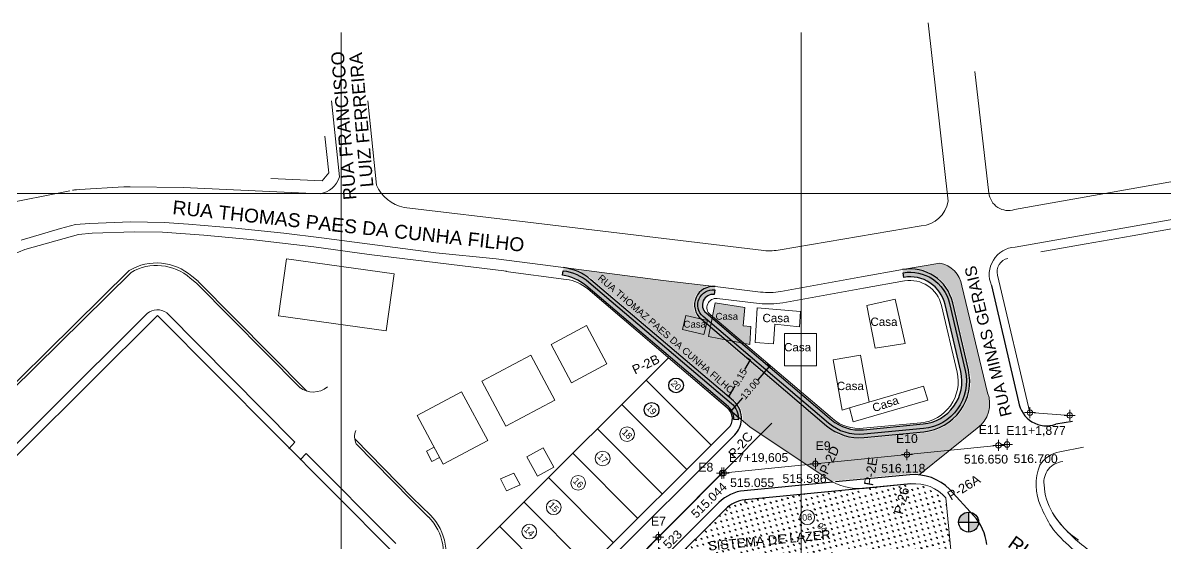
# Model space of a CAD drawing. Header units: metres. Extents: x 49590 to 50175, y 47753 to 48037.
# Drawn here: x 49730.8 to 49979.1, y 47924 to 48037 of the extents above; entities that cross this region are included whole.
import ezdxf
from ezdxf.enums import TextEntityAlignment as Align
from ezdxf.lldxf.tags import DXFTag

# ---------------------------------------------------------------- set-up
doc = ezdxf.new("R2010")
doc.units = ezdxf.units.M
doc.header["$LTSCALE"] = 3
doc.header["$PDMODE"] = 34
doc.header["$PDSIZE"] = 1.2
doc.layers.get('0').update_dxf_attribs({"lineweight": 0})
for name, color, linetype, lineweight in [('01', 1, 'Continuous', 0), ('BARRACAO_LINHA', 211, 'Continuous', 0), ('bola numero lotes', 1, 'Continuous', 0), ('CASA_LIN', 30, 'Continuous', 0), ('CASA_LINHA', 20, 'Continuous', 0), ('DIVISA', 1, 'Continuous', 0), ('DIVISA_LINHA', 1, 'Continuous', 0), ('Eixo_perfil', 5, 'Continuous', 0), ('GUIA_LINHA', 2, 'Continuous', 0), ('Lote', 7, 'Continuous', 0), ('malha', 252, 'Continuous', 0), ('metragem quadrada lotes', 7, 'Continuous', 0), ('N_LOTES', 7, 'Continuous', 0), ('PISO_LINHA', 52, 'Continuous', 0), ('TALUDE', 25, 'Continuous', 0)]:
    doc.layers.add(name, color=color, linetype=linetype, lineweight=lineweight)
for name, color, linetype in [('2', 2, 'Continuous'), ('MDT_PONTOSGREIDE1', 7, 'Continuous'), ('PONTO ROTEIRO TEXTO', 3, 'Continuous'), ('PONTO_COTA', 7, 'Continuous'), ('PONTO_DESC', 7, 'Continuous'), ('T-TEXTO', 2, 'Continuous'), ('TEXTO RUA', 2, 'Continuous'), ('vegetação', 86, 'Continuous')]:
    doc.layers.add(name, color=color, linetype=linetype)
doc.styles.add('ARIAL', font='arial.ttf')
doc.styles.get("Standard").update_dxf_attribs({"font": 'arial.ttf'})
doc.styles.add('style1', font='arial.ttf')
tags = doc.linetypes.add('( HIDDEN )', pattern=[0.375, 0.25, -0.125]).pattern_tags.tags
tags[6:7] = [DXFTag(74, 4), DXFTag(75, 0), DXFTag(340, '0'), DXFTag(46, 0.0), DXFTag(50, 0.0), DXFTag(44, 0.0), DXFTag(45, 0.0)]
tags[4:5] = [DXFTag(74, 4), DXFTag(75, 0), DXFTag(340, '0'), DXFTag(46, 0.0), DXFTag(50, 0.0), DXFTag(44, 0.0), DXFTag(45, 0.0)]
doc.dimstyles.get("Standard").update_dxf_attribs({"dimtxt": 0.2, "dimasz": 0.2, "dimexe": 0.2, "dimexo": 0.2, "dimgap": 0.09, "dimtad": 0, "dimzin": 1, "dimdsep": 46, "dimtxsty": 'Standard', "dimblk1": 'OBLIQUE', "dimblk2": 'VDDIM_DEFAULT', "dimsah": 1, "dimcen": 0, "dimclrd": 256, "dimclre": 256, "dimclrt": 256, "dimadec": 0, "dimazin": 0, "dimtfac": 1, "dimtofl": 0, "dimtmove": 0, "dimatfit": 2, "dimfxl": 1, "dimtolj": 1, "dimtzin": 0, "dimarcsym": 2})
pattern_1 = [(45, (0, -260.0868494850365), (0.2545584412271572, 0), [0.15, -0.21]), (45, (0.06363959999999999, -260.0868494850365), (0.2545584412271572, 0), [0.06, -0.3]), (45, (0, -260.0232098850365), (0.2545584412271572, 0), [0.06, -0.3])]

# ---------------------------------------------------------------- blocks, each defined once
blk = doc.blocks.new('MALHA')
at = {"layer": 'malha'}
for p, q in [((49800, 47775.63886698126), (49799.99999999999, 48034.92310011774)), ((49900, 47775.63886698126), (49900, 48034.92310011774)), ((49675.02812253834, 47999.99999999999), (50012.14916607485, 48000))]:
    blk.add_line(p, q, dxfattribs=at)
blk = doc.blocks.new('_Oblique')
at = {"color": 0, "linetype": 'ByBlock', "lineweight": -2}
blk.add_line((-0.5, -0.5), (0.5, 0.5), dxfattribs=at)
blk = doc.blocks.new('VDDIM_DEFAULT')
at = {"linetype": 'Continuous', "lineweight": -2, "extrusion": (0, 0, -1)}
blk.add_hatch(color=0, dxfattribs=at).paths.add_polyline_path([(0, 0), (1, -0.1665), (1, 0.1665)])
blk = doc.blocks.new('*D513')
at = {"layer": '01', "lineweight": -2, "transparency": 16777216}
for p, q in [((49893.10395894227, 47962.44830259433), (49890.60305142844, 47959.50752298005)), ((49892.62950680089, 47963.11433068488), (49893.38588209754, 47962.47109150658)), ((49884.81166316569, 47952.69751643349), (49887.30205944476, 47955.62593604457)), ((49884.20764390281, 47953.21118849028), (49884.96401919945, 47952.56794931198))]:
    blk.add_line(p, q, dxfattribs=at)
at = {"layer": 'Defpoints', "color": 0, "transparency": 16777216}
for p in [(49892.47715076713, 47963.24389780638), (49893.23352606377, 47962.60065862809), (49884.05528786905, 47953.34075561179)]:
    blk.add_point(p, dxfattribs=at)
at = {"layer": '01', "lineweight": -2, "transparency": 16777216, "xscale": 0.2, "yscale": 0.2, "zscale": 0.2}
for name, p, rotation in [('VDDIM_DEFAULT', (49893.23352606377, 47962.60065862809), 49.6213859660605), ('_Oblique', (49884.81166316569, 47952.69751643349), 229.6213859660605)]:
    blk.add_blockref(name, p, dxfattribs=dict(at, rotation=rotation))
at = {"layer": '01', "transparency": 16777216, "insert": (49888.9525554366, 47957.56672951232), "char_height": 1.5, "attachment_point": 5, "rotation": 49.6213859660605}
blk.add_mtext('\\A1;13.00', dxfattribs=at)
blk = doc.blocks.new('*D514')
at = {"layer": '01', "lineweight": -2, "transparency": 16777216}
for p, q in [((49888.9063494263, 47963.87839137484), (49887.69185046841, 47961.77423952468)), ((49888.26256640273, 47964.24997758482), (49889.07956640024, 47963.77841197728)), ((49884.4323215603, 47956.12701871959), (49885.64848572649, 47958.23405558758)), ((49883.68855913918, 47956.32538795563), (49884.50555913669, 47955.85382234809))]:
    blk.add_line(p, q, dxfattribs=at)
at = {"layer": 'Defpoints', "color": 0, "transparency": 16777216}
for p in [(49888.08934942877, 47964.34995698238), (49883.51534216522, 47956.42536735319), (49884.33234216274, 47955.95380174565)]:
    blk.add_point(p, dxfattribs=at)
at = {"layer": '01', "lineweight": -2, "transparency": 16777216, "xscale": 0.2, "yscale": 0.2, "zscale": 0.2}
for name, p, rotation in [('_Oblique', (49888.9063494263, 47963.87839137484), 60.00681499927205), ('VDDIM_DEFAULT', (49884.33234216274, 47955.95380174565), 240.0068149992721)]:
    blk.add_blockref(name, p, dxfattribs=dict(at, rotation=rotation))
at = {"layer": '01', "transparency": 16777216, "insert": (49886.67016809745, 47960.00414755613), "char_height": 1.5, "attachment_point": 5, "rotation": 60.006814999272066}
blk.add_mtext('\\A1;9.15', dxfattribs=at)

msp = doc.modelspace()

# ---------------------------------------------------------------- hatches: boundary and pattern name
at = {"layer": '2'}
h = msp.add_hatch(color=8, dxfattribs=at)
h.dxf.hatch_style = 1
h.paths.add_polyline_path([(49938.25349999998, 47949.012, 0.3407971946994321), (49940.51020000003, 47956.68809999986), (49934.91485232719, 47979.93994389338, 0.3202625802736511), (49930.09783577528, 47984.86275968722), (49924.18870952805, 47983.82078458926, -0.3338463356980279), (49933.17227162178, 47976.30262455704), (49936.5746297668, 47961.74165436544, -0.4539084174984629), (49926.69742046467, 47947.98363650395), (49913.69512547873, 47946.7323139088, -0.2028877769673633), (49905.3292699824, 47949.36054813018), (49878.07447951551, 47972.5386570695, -0.6165227027858203), (49879.87157356879, 47979.91725739681), (49869.98424991849, 47981.0870855613), (49850.73424373635, 47983.59596896832, -0.09238322085016326), (49854.46937523664, 47981.45491316235), (49885.44307830181, 47955.11415428658, -0.2453926839563852), (49887.26751861182, 47950.60899973261), (49888.8337863226, 47949.27700917218), (49905.89199474295, 47937.89589942858, 0.0154865441368024), (49906.52268014436, 47937.5027756393), (49923.60309782831, 47939.14657103124, -0.05198505855256399), (49925.93052010898, 47939.09234744879)])
h = msp.add_hatch(dxfattribs=at)
h.set_pattern_fill('AR-CONC', color=251, scale=0.005)
h.set_pattern_definition([(49.99999999999999, (0, 0), (0.91092334498002, -0.07969542769451543), [0.09525, -1.04775]), (355, (0, 0), (-0.1762171071248467, 0.9552842261951757), [0.0762, -0.83820292085]), (100.4514447, (0.075910035, -0.0066412675), (0.7347062354517664, 0.8755887595609755), [0.080950044, -0.8904512229999999]), (46.18420000000002, (0, 0.254), (1.35539520446065, -0.2102116396636357), [0.142875, -1.571625]), (96.63555760999996, (0.1129495, 0.2364825), (1.187020670257515, 1.237130622988608), [0.1214251157, -1.3356780408]), (351.1841511700001, (0, 0.254), (1.187020670324885, 1.237130622927663), [0.11429983535, -1.2572986596]), (21, (0.127, 0.1905), (0.7580719563456624, -0.5113259909354381), [0.09525, -1.04775]), (326.0000000000001, (0.127, 0.1905), (0.3090101417382354, 0.9209398306115963), [0.0762, -0.8382]), (71.45144499999999, (0.190172663, 0.1478895005), (1.067082096393581, 0.4096138444295262), [0.08095004400000001, -0.8904496879999999]), (37.50000000000001, (0, 0), (0.01544301625295908, 0.4227751943657655), [0, -0.82804, 0, -0.8509000000000001, 0, -0.8413750000000001]), (7.499999999999999, (0, 0), (0.3340983125515287, 0.5009028740905975), [0, -0.48514, 0, -0.80899, 0, -0.320675]), (327.5, (-0.28321, 0), (0.677952975834357, -0.02864371996336722), [0, -0.3175, 0, -0.9906, 0, -1.31445]), (317.5, (-0.41021, 0), (0.7406459069300902, 0.1271324551666652), [0, -0.41275, 0, -0.65786, 0, -0.93345])])
edge = h.paths.add_edge_path()
edge.add_arc((49882.04194136221, 47951.11480840029), 3.300000000001453, 356.4912836122113, 409.6213859662412)
edge.add_line((49884.1797988671, 47953.62868295739), (49853.20609580194, 47979.96944183316))
edge.add_arc((49846.85730684802, 47972.50399617879), 9.799999999988147, 49.62138596608486, 82.57440718038835)
edge.add_line((49848.12384456319, 47982.22180880386), (49848.25308310556, 47983.21342233703))
edge.add_arc((49846.85730684801, 47972.50399617879), 10.79999999999511, 49.62138596605598, 82.5744071803453, ccw=False)
edge.add_line((49853.85393140948, 47980.73122200198), (49884.82763447465, 47954.3904631262))
edge.add_arc((49882.04194136222, 47951.11480840029), 4.299999999995602, -3.508716387898801, 49.621385966217304, ccw=False)
edge.add_line((49886.3338810104, 47950.8516467459), (49885.33575551082, 47950.91284713065))
edge = h.paths.add_edge_path()
edge.add_line((49881.21551903048, 47979.05336469744), (49881.09802261141, 47978.06029139124))
edge.add_arc((49880.82778084757, 47975.77622278696), 2.299999999992625, 83.25236427141915, 229.6213859661684)
edge.add_line((49879.33775895022, 47974.02412839868), (49906.59254941712, 47950.84601945936))
edge.add_arc((49912.61742056726, 47957.93057502934), 9.299999999994894, 229.6213859661597, 275.4971357601699)
edge.add_line((49913.50832329407, 47948.67334583637), (49926.51061828001, 47949.92466843151))
edge.add_arc((49925.6197155532, 47959.18189762449), 9.300000000002608, 275.497135760121, 373.1519273930784)
edge.add_line((49934.67577796978, 47961.29796319701), (49931.27341982476, 47975.8589333886))
edge.add_arc((49923.67801263666, 47974.08416871488), 7.800000000001164, 13.15192739310294, 100.0003451947987)
edge.add_line((49922.32351057149, 47981.76566102793), (49922.14985646057, 47982.75046773473))
edge.add_arc((49923.67801263666, 47974.08416871489), 8.799999999994787, 13.1519273930503, 100.0003451948117, ccw=False)
edge.add_line((49932.24718997708, 47976.08646732113), (49935.6495481221, 47961.52549712954))
edge.add_arc((49925.61971555321, 47959.1818976245), 10.30000000000188, -84.50286423992787, 13.151927393045014, ccw=False)
edge.add_line((49926.60641427214, 47948.92926744302), (49913.6041192862, 47947.67794484787))
edge.add_arc((49912.61742056726, 47957.93057502933), 10.2999999999858, 229.6213859661006, 275.4971357601642, ccw=False)
edge.add_line((49905.94471380957, 47950.08423929055), (49878.68992334267, 47973.26234822987))
edge.add_arc((49880.82778084758, 47975.77622278695), 3.300000000005782, 83.25236427150912, 229.6213859659669, ccw=False)
h = msp.add_hatch(dxfattribs=at)
h.set_pattern_fill('GOST_GLASS', color=92, scale=0.03)
h.set_pattern_definition(pattern_1)
h.paths.add_polyline_path([(49854.30741633476, 47981.26446812015, 0.1447838127162991), (49848.34355008521, 47983.90755181025), (49848.25308310556, 47983.21342233703, -0.1447838127161612), (49853.85393140948, 47980.73122200198), (49884.82763447466, 47954.39046312619, -0.2360679774987256), (49886.3338810104, 47950.8516467459), (49887.0325688601, 47950.80880647658, 0.236067977499138), (49885.28111939993, 47954.92370924437)])
h = msp.add_hatch(dxfattribs=at)
h.set_pattern_fill('GOST_GLASS', color=92, scale=0.03)
h.set_pattern_definition(pattern_1)
h.paths.add_polyline_path([(49881.29776652381, 47979.74851601179, 0.7424558418352049), (49878.23643841739, 47972.7291021117), (49905.49122888429, 47949.55099317238, 0.2028877769673291), (49913.67117648069, 47946.98116415592), (49926.67347146663, 47948.23248675108, 0.4539084174984629), (49936.33118722872, 47961.68477088231), (49932.9288290837, 47976.24574107391, 0.3981930714746612), (49922.02829858293, 47983.4398324295), (49922.14985646057, 47982.75046773473, -0.3981930714747481), (49932.24718997708, 47976.08646732113), (49935.6495481221, 47961.52549712954, -0.4539084174986797), (49926.60641427214, 47948.92926744302), (49913.60411928619, 47947.67794484787, -0.2028877769671587), (49905.94471380956, 47950.08423929055), (49878.68992334268, 47973.26234822986, -0.7424558418350685), (49881.21551903048, 47979.05336469744)])
h = msp.add_hatch(color=45, dxfattribs=at)
h.dxf.hatch_style = 1
h.paths.add_polyline_path([(49881.29459916899, 47976.25917759231), (49887.75610101783, 47975.2200611088), (49887.36472799024, 47971.21784556437), (49889.08602935277, 47971.1167960458), (49888.85374167118, 47967.15995282198), (49879.87827891958, 47968.88346485286)])
h = msp.add_hatch(color=45, dxfattribs=at)
h.dxf.hatch_style = 1
h.paths.add_polyline_path([(49874.18229871194, 47970.46978290127), (49874.96147711515, 47973.50288335888), (49879.62042490549, 47972.3926755148), (49878.84124650228, 47969.35957505718)])
at = {"layer": 'T-TEXTO'}
h = msp.add_hatch(color=7, dxfattribs=at)
h.dxf.hatch_style = 1
h.paths.add_polyline_path([(49936.38898618767, 47930.76952301546, 0.4142135623730951), (49934.22225430401, 47928.60279113181), (49936.38898618767, 47928.60279113181)])
h.paths.add_polyline_path([(49936.38898618767, 47928.60279113181), (49936.38898618767, 47926.43605924815, 0.4142135623730951), (49938.55571807132, 47928.60279113181)])
at = {"layer": 'vegetação'}
h = msp.add_hatch(dxfattribs=at)
h.set_pattern_fill('GRASS', color=256, scale=0.05, angle=-30.42197637225846)
h.set_pattern_definition([(59.57802362774154, (0, 0), (-0.3196566696757103, 1.229113344304659), [0.238125, -1.557926224]), (14.57802362774154, (0, 0), (-0.3196566697137673, 1.229113344450992), [0.238125, -1.031875]), (104.5780236277415, (0, 0), (-1.229113344450992, -0.3196566697137672), [0.238125, -1.031875])])
h.paths.add_polyline_path([(49931.5352324755, 47933.1342281678, -0.4420201699310223), (49930.74055876514, 47933.85750840428, -0.2063891386547165), (49930.96830916261, 47934.38575575883, 0.1998367673618354), (49924.54208258603, 47936.94708523077, -0.9800153398200036), (49923.09357073497, 47936.83713927463), (49914.42472898143, 47936.00286212804, -0.02399038049904404), (49914.42807010457, 47935.93326756296, -0.9531433479738957), (49912.97843676615, 47935.86367299796), (49887.79856369452, 47933.44039740301, 0.1734779379634364), (49883.53118871975, 47931.434110434), (49865.8121449375, 47913.79925286246), (49878.84549072196, 47915.05356374576, -0.02399038053980611), (49878.83077388507, 47915.36011092129, -0.9531433478388712), (49885.21605704818, 47915.66665809681), (49909.91459599222, 47918.04361077739), (49917.13103382572, 47921.3501232901), (49932.50666658836, 47922.8298525807)])
h.paths.add_polyline_path([(49899.7133854432, 47929.65994702956, -1), (49902.91338544319, 47929.65994702956, -1)], flags=16)
h.paths.add_polyline_path([(49903.20683950114, 47932.42127804406), (49908.91606744855, 47932.97073685315), (49908.67427263795, 47935.48313936147), (49902.96504469055, 47934.93368055238)], flags=24)
h.paths.add_polyline_path([(49924.91259636805, 47934.32120883443), (49929.3621292582, 47932.97789361681), (49930.09160986641, 47935.39419019144), (49925.64207697626, 47936.73750540904)], flags=24)
h.paths.add_polyline_path([(49899.95719969393, 47928.45485313486), (49902.83415256967, 47928.73173141783), (49902.62872379569, 47930.86627550586), (49899.75177091997, 47930.58939722289)], flags=24)
h.paths.add_polyline_path([(49895.71907480667, 47920.76813822523), (49908.8621682963, 47922.03303108776), (49908.58583238659, 47924.90434833798), (49895.44273889696, 47923.63945547544)], flags=24)
h.paths.add_polyline_path([(49888.49080689244, 47922.77262685364), (49916.10129796857, 47925.42986376066), (49915.80410355944, 47928.51791494634), (49888.19361248331, 47925.86067803932)], flags=24)
h.paths.add_polyline_path([(49932.60078621744, 47925.32690999591), (49932.05132942989, 47931.03613813786), (49929.53892683596, 47930.79434421687), (49930.08838362351, 47925.08511607492)], flags=9)
h.paths.add_polyline_path([(49921.96987278893, 47921.59568678382), (49927.67910073634, 47922.14514559291), (49927.43730592574, 47924.65754810123), (49921.72807797834, 47924.10808929214)], flags=25)
h.paths.add_polyline_path([(49884.44124508533, 47929.38026631391), (49888.68173800299, 47931.28317422804), (49887.64837338063, 47933.58595269144), (49883.40788046296, 47931.68304477732)], flags=24)
h.paths.add_polyline_path([(49875.56448340126, 47919.87967969356), (49879.62981287112, 47923.92570058324), (49877.84932116093, 47925.71468922607), (49873.78399169106, 47921.66866833639)], flags=24)
h.paths.add_polyline_path([(49888.873696716, 47915.79854463026), (49894.5829246634, 47916.34800343935), (49894.34112985281, 47918.86040594767), (49888.63190190541, 47918.31094713858)], flags=25)

# ---------------------------------------------------------------- linework, layer by layer
msp.add_lwpolyline([(49835.9202, 47983.0896), (49806.1403, 47986.7627), (49794.0941, 47988.4276), (49781.0585, 47989.8809), (49770.1492, 47990.9227), (49761.1924, 47991.6036), (49755.1176, 47991.6818), (49745.8983, 47991.3709), (49742.9662, 47991.0508), (49731.2783, 47987.8145), (49728.506, 47986.6557)])
at = {"layer": '2'}
for points in [[(49871.20093972552, 47958.28782213914, -1), (49874.40093972552, 47958.28782213914, -1)], [(49871.20093972552, 47958.28782213914, -1), (49874.40093972552, 47958.28782213914, -1)], [(49865.88502549291, 47952.99716472521, -1), (49869.0850254929, 47952.99716472521, -1)]]:
    msp.add_lwpolyline(points, format="xyb", close=True, dxfattribs=at)
msp.add_arc((49929.41390871209, 47922.52872602262), 11, 6.483423299722576, 42.39747614214831, dxfattribs=at)
at = {"layer": 'BARRACAO_LINHA', "color": 7}
msp.add_lwpolyline([(49760.0958, 47973.4777), (49716.3836, 47930.0436), (49665.917, 47879.8663), (49717.166, 47828.3069), (49811.3908, 47921.9387)], close=True, dxfattribs=at)
at = {"layer": 'bola numero lotes'}
for centre, radius in [((49872.80093972552, 47958.28782213914), 1.6), ((49867.4850254929, 47952.99716472521), 1.6), ((49862.1691112603, 47947.70650731127), 1.6), ((49856.85319702771, 47942.41584989733), 1.6), ((49851.53728279511, 47937.1251924834), 1.6), ((49846.2213685625, 47931.83453506947), 1.6), ((49901.31338544319, 47929.65994702956), 1.599999999999999), ((49840.9054543299, 47926.54387765552), 1.6)]:
    msp.add_circle(centre, radius, dxfattribs=at)
at = {"layer": 'CASA_LIN', "color": 1}
msp.add_line((49910.52597433046, 47953.44291014902), (49908.91821660458, 47952.90623919732), dxfattribs=at)
for points in [[(49788.1341, 47985.796), (49786.4138, 47973.4362)], [(49788.1341, 47985.796), (49811.5326, 47982.5227)], [(49811.5326, 47982.5227), (49809.8123, 47970.1629)], [(49890.4191, 47975.1271), (49889.96935767835, 47967.64059668776)], [(49890.4191, 47975.1271), (49889.96935767835, 47967.64059668776)], [(49894.28752599417, 47971.57758212496), (49899.59996483073, 47971.01687156974), (49899.86955270148, 47974.36649998554), (49890.4191, 47975.1271)], [(49894.28752599417, 47971.57758212496), (49899.59996483073, 47971.01687156974), (49899.86955270148, 47974.36649998554), (49890.4191, 47975.1271)], [(49786.4138, 47973.4362), (49809.8123, 47970.1629)], [(49857.7898, 47962.9681), (49853.3598, 47971.3161), (49845.6637, 47967.1837)], [(49857.7898, 47962.9681), (49853.3598, 47971.3161), (49845.6637, 47967.1837)], [(49893.94628777553, 47967.33769837007), (49894.28752599417, 47971.57758212496)], [(49893.94628777553, 47967.33769837007), (49894.28752599417, 47971.57758212496)], [(49850.0937, 47958.8357), (49845.6637, 47967.1837)], [(49850.0937, 47958.8357), (49845.6637, 47967.1837)], [(49889.96935767835, 47967.64059668776), (49893.94628777553, 47967.33769837007)], [(49889.96935767835, 47967.64059668776), (49893.94628777553, 47967.33769837007)], [(49841.2738, 47964.8721), (49830.6064, 47959.2093)], [(49841.2738, 47964.8721), (49830.6064, 47959.2093)], [(49841.2738, 47964.8721), (49846.45492792126, 47955.11205832675)], [(49841.2738, 47964.8721), (49846.45492792126, 47955.11205832675)], [(49912.9204, 47964.8509), (49906.92593896926, 47963.82499563372)], [(49912.9204, 47964.8509), (49906.92593896926, 47963.82499563372)], [(49912.9204, 47964.8509), (49914.76428752358, 47954.6768199431)], [(49912.9204, 47964.8509), (49914.76428752358, 47954.6768199431)], [(49857.7898, 47962.9681), (49857.7898, 47962.9681), (49850.0937, 47958.8357)], [(49857.7898, 47962.9681), (49857.7898, 47962.9681), (49850.0937, 47958.8357)], [(49906.92593896926, 47963.82499563372), (49908.91821660458, 47952.90623919732)], [(49906.92593896926, 47963.82499563372), (49908.91821660458, 47952.90623919732)], [(49826.1995, 47956.9027), (49816.5216, 47951.74)], [(49826.1995, 47956.9027), (49816.5216, 47951.74)], [(49831.8894, 47946.3479), (49826.1995, 47956.9027)], [(49831.8894, 47946.3479), (49826.1995, 47956.9027)], [(49830.6064, 47959.2093), (49835.78752792125, 47949.44925832676)], [(49830.6064, 47959.2093), (49835.78752792125, 47949.44925832676)], [(49926.61137651329, 47958.10101977998), (49910.52597433046, 47953.44291014902)], [(49926.61137651329, 47958.10101977998), (49910.52597433046, 47953.44291014902)], [(49926.61137651329, 47958.10101977998), (49927.53926073335, 47955.11132462425)], [(49926.61137651329, 47958.10101977998), (49927.53926073335, 47955.11132462425)], [(49846.45492792126, 47955.11205832675), (49835.78752792125, 47949.44925832676)], [(49846.45492792126, 47955.11205832675), (49835.78752792125, 47949.44925832676)], [(49927.53926073335, 47955.11132462425), (49911.26394479776, 47950.41816566972)], [(49927.53926073335, 47955.11132462425), (49911.26394479776, 47950.41816566972)], [(49911.26394479776, 47950.41816566972), (49910.52597433046, 47953.44291014902)], [(49911.26394479776, 47950.41816566972), (49910.52597433046, 47953.44291014902)], [(49822.2115, 47941.1852), (49816.5216, 47951.74)], [(49822.2115, 47941.1852), (49816.5216, 47951.74)], [(49818.5498, 47943.9991), (49820.21163380582, 47944.89496426762)], [(49818.5498, 47943.9991), (49820.21163380582, 47944.89496426762)], [(49818.5498, 47943.9991), (49820.21163380582, 47944.89496426762)], [(49831.8894, 47946.3479), (49822.2115, 47941.1852)], [(49831.8894, 47946.3479), (49822.2115, 47941.1852)], [(49840.39009584778, 47942.76579682992), (49842.72097021403, 47938.54894373843), (49846.26551758144, 47940.5081997095), (49843.93464321519, 47944.72505280099), (49840.39009584778, 47942.76579682992)], [(49819.7639, 47941.7518), (49818.5498, 47943.9991)], [(49819.7639, 47941.7518), (49818.5498, 47943.9991)], [(49819.7639, 47941.7518), (49818.5498, 47943.9991)], [(49819.7639, 47941.7518), (49821.42370252086, 47942.64656923897)], [(49819.7639, 47941.7518), (49821.42370252086, 47942.64656923897)], [(49834.6296, 47938.0003), (49837.5662, 47939.2523)], [(49834.6296, 47938.0003), (49837.5662, 47939.2523)], [(49834.6296, 47938.0003), (49837.5662, 47939.2523)], [(49834.6296, 47938.0003), (49835.9902, 47935.4285)], [(49834.6296, 47938.0003), (49835.9902, 47935.4285)], [(49834.6296, 47938.0003), (49835.9902, 47935.4285)], [(49837.5662, 47939.2523), (49838.9268, 47936.6805)], [(49837.5662, 47939.2523), (49838.9268, 47936.6805)], [(49837.5662, 47939.2523), (49838.9268, 47936.6805)], [(49835.9902, 47935.4285), (49838.9268, 47936.6805)], [(49835.9902, 47935.4285), (49838.9268, 47936.6805)], [(49835.9902, 47935.4285), (49838.9268, 47936.6805)]]:
    msp.add_lwpolyline(points, dxfattribs=at)
for points in [[(49914.3009, 47975.6767), (49920.4275, 47977.0371), (49922.6067, 47967.4064), (49916.09505411946, 47966.35347596778)], [(49914.3009, 47975.6767), (49920.4275, 47977.0371), (49922.6067, 47967.4064), (49916.09505411946, 47966.35347596778)], [(49903.3358320188, 47969.57172176477), (49896.3358320188, 47969.57172176477), (49896.3358320188, 47962.57172176477), (49903.3358320188, 47962.57172176477)]]:
    msp.add_lwpolyline(points, close=True, dxfattribs=at)
at = {"layer": 'CASA_LIN'}
msp.add_lwpolyline([(49888.85374167118, 47967.15995282198), (49879.87827891958, 47968.88346485286)], dxfattribs=at)
at = {"layer": 'CASA_LINHA'}
for points in [[(49881.29459916899, 47976.25917759231), (49887.75610101783, 47975.2200611088), (49887.36472799024, 47971.21784556437), (49889.08602935277, 47971.1167960458), (49888.85374167118, 47967.15995282198), (49879.87827891958, 47968.88346485286)], [(49881.29459916899, 47976.25917759231), (49879.87827891958, 47968.88346485286)], [(49881.29459916899, 47976.25917759231), (49879.87827891958, 47968.88346485286)]]:
    msp.add_lwpolyline(points, dxfattribs=at)
msp.add_lwpolyline([(49874.18229871194, 47970.46978290127), (49874.96147711515, 47973.50288335888), (49879.62042490549, 47972.3926755148), (49878.84124650228, 47969.35957505718)], close=True, dxfattribs=at)
msp.add_lwpolyline([(49874.18229871194, 47970.46978290127), (49874.96147711515, 47973.50288335888), (49879.62042490549, 47972.3926755148), (49878.84124650228, 47969.35957505718)], close=True, dxfattribs=at)
at = {"layer": 'CASA_LINHA', "color": 1}
msp.add_lwpolyline([(49903.3358320188, 47969.57172176477), (49896.3358320188, 47969.57172176477), (49896.3358320188, 47962.57172176477), (49903.3358320188, 47962.57172176477)], close=True, dxfattribs=at)
at = {"layer": 'DIVISA'}
for p in [(49949.71008044549, 47952.37704979902, 516.83), (49958.3651, 47951.779, 516.93)]:
    msp.add_point(p, dxfattribs=at)
at = {"layer": 'DIVISA_LINHA'}
for p, q in [((49886.46890202734, 47951.28816188644), (49853.59931858438, 47979.24122161575)), ((49913.54221712249, 47979.40488536447), (49896.00843865768, 47976.2545861106)), ((49913.54221712249, 47979.40488536447), (49896.00843865768, 47976.2545861106)), ((49922.46243386022, 47980.97781566249), (49913.54221712249, 47979.40488536447)), ((49922.46243386022, 47980.97781566249), (49913.54221712249, 47979.40488536447)), ((49890.85757459402, 47976.10000064792), (49881.75049729155, 47977.17751321872)), ((49933.88147134792, 47961.18137434559), (49930.49440370291, 47975.67690624258)), ((49906.78690009937, 47951.07455351001), (49880.21983323834, 47973.66780626868)), ((49925.97970390621, 47950.17496005641), (49913.47958449642, 47948.97196613291)), ((49927.52377651777, 47925.18992931995), (49927.52377651777, 47925.18992931995))]:
    msp.add_line(p, q, dxfattribs=at)
for points in [[(49796.49310476272, 48012.45023184974), (49797.3368, 48004.4889)], [(49797.3368, 48004.4889), (49795.888, 48002.7222)], [(49784.70731909352, 48003.2088607314), (49795.86212604591, 48002.6999071998)], [(50012.9984, 47998.046), (50003.4099, 47996.4179), (49993.7844, 47994.7604), (49984.1051, 47992.9438), (49971.9458, 47990.7978), (49961.962, 47989.0786), (49952.0513, 47987.2997)], [(49942.69318802439, 47982.25465634892), (49949.71008044549, 47952.37704979902)], [(49949.71008044549, 47952.37704979902), (49958.3651, 47951.779)], [(49949.71008044549, 47952.37704979902), (49958.3651, 47951.779)]]:
    msp.add_lwpolyline(points, dxfattribs=at)
at = {"layer": 'DIVISA_LINHA', "color": 10}
msp.add_lwpolyline([(49924.09388992174, 47887.30836689543), (49935.7487269331, 47888.44007047715), (49931.46704599592, 47933.85750840428, 0.2421850163342587), (49923.81671684262, 47936.90673383963), (49913.70158287379, 47935.93326756295, -0.1727662037444609), (49905.89199474296, 47937.89589942858), (49888.8337863226, 47949.27700917218), (49871.18061807778, 47964.28967482446), (49769.47520498472, 47862.84060456353), (49723.95887233753, 47817.76740471063), (49689.46401326433, 47814.44765384052), (49692.95667581574, 47809.76192283767), (49718.33373381155, 47812.20417523255), (49930.07366367097, 47832.5817284886), (49929.52373011709, 47837.6146972961)], format="xyb", close=True, dxfattribs=at)
msp.add_lwpolyline([(49924.09388992174, 47887.30836689543), (49935.7487269331, 47888.44007047715), (49931.46704599592, 47933.85750840428, 0.2421850163342587), (49923.81671684262, 47936.90673383963), (49913.70158287379, 47935.93326756295, -0.1727662037444609), (49905.89199474296, 47937.89589942858), (49888.8337863226, 47949.27700917218), (49871.18061807778, 47964.28967482446), (49769.47520498472, 47862.84060456353), (49723.95887233753, 47817.76740471063), (49689.46401326433, 47814.44765384052), (49692.95667581574, 47809.76192283767), (49718.33373381155, 47812.20417523255), (49930.07366367097, 47832.5817284886), (49929.52373011709, 47837.6146972961)], format="xyb", close=True, dxfattribs=at)
at = {"layer": 'DIVISA_LINHA'}
msp.add_lwpolyline([(49957.58640090878, 47926.87228192937, 0.07422852071843065), (49964.72853913441, 47921.09766535263, 0.08498823700222244), (49979.53316646544, 47914.68459815982, 0.07191347813512029), (49991.03975273141, 47913.53897071947, 0.07191347813512029)], format="xyb", dxfattribs=at)
for centre, radius, start, end in [((49945.47186764995, 47983.04235909465), 2.888171753420244, 101.6871401552375, 195.8270230473992), ((49847.76879811649, 47972.38520009642), 9, 49.62138596608288, 82.5744071802775), ((49923.67801263667, 47974.08416871489), 6.999999999996718, 13.15192739304536, 100.0003451948408), ((49923.67801263667, 47974.08416871489), 6.999999999996718, 13.15192739304536, 100.0003451948408), ((49881.51550445343, 47975.1913666063), 2, 83.25236427141829, 229.6213859660843), ((49892.91376192763, 47993.47878350659), 17.49999999999368, 263.2523642712529, 280.1856751472241), ((49892.91376192763, 47993.47878350659), 17.49999999999368, 263.2523642712529, 280.1856751472241), ((49925.11753997704, 47959.13356895284), 9, 275.4971357601223, 13.15192739303787), ((49912.61742056726, 47957.93057502934), 9, 229.6213859660832, 275.4971357601187), ((49957.25200908392, 47937.26314607908), 4.509887988498744, 95.26590985042084, 186.8698302692738), ((49957.25200908392, 47937.26314607908), 4.509887988498744, 95.26590985042084, 186.8698302692738), ((49957.25200908392, 47937.26314607908), 4.509887988498744, 95.26590985042084, 186.8698302692738), ((49966.65383307845, 47937.56401484813), 13.90474795696194, 183.4647049824165, 209.9573811693463), ((49966.65383307845, 47937.56401484813), 13.90474795696194, 183.4647049824165, 209.9573811693463), ((49966.65383307845, 47937.56401484813), 13.90474795696194, 183.4647049824165, 209.9573811693463), ((49971.32332711395, 47940.85042140009), 19.59825310147019, 211.4649037188874, 225.4986512858694), ((49971.32332711395, 47940.85042140009), 19.59825310147019, 211.4649037188874, 235.5335009676352)]:
    msp.add_arc(centre, radius, start, end, dxfattribs=at)
at = {"layer": 'Eixo_perfil'}
msp.add_line((49778.06998817565, 47833.84438936435), (49893.59676509343, 47950.1126972964), dxfattribs=at)
msp.add_lwpolyline([(49770.28683855192, 47826.01128208576), (49829.0974810808, 47885.1994121251), (49882.7826789156, 47939.22919881), (49944.7420249958, 47945.4664304678)], dxfattribs=at)
at = {"layer": 'GUIA_LINHA'}
for p, q in [((49738.9946, 47992.3944), (49730.5124, 47989.8094)), ((49742.2738, 47993.2299), (49738.9946, 47992.3944)), ((49745.3803, 47993.4441), (49742.2738, 47993.2299)), ((49754.3056, 47993.8325), (49745.3803, 47993.4441)), ((49795.7525, 47990.3292), (49820.5747, 47987.0852)), ((49820.5747, 47987.0852), (49833.73782375487, 47985.81113896186)), ((49848.3435500852, 47983.90755181021), (49833.73782375487, 47985.81113896186)), ((49913.1041, 47981.8662), (49895.56634198195, 47978.7151857386)), ((49922.02829858293, 47983.4398324295), (49913.1041, 47981.8662)), ((49891.15131564168, 47978.58268391345), (49881.29776652381, 47979.74851601179))]:
    msp.add_line(p, q, dxfattribs=at)
at = {"layer": 'GUIA_LINHA', "linetype": '( HIDDEN )'}
for p, q in [((49869.98424992519, 47981.08708556043), (49848.3435500852, 47983.90755181021)), ((49881.14770678983, 47979.7662704729), (49869.98424991886, 47981.08708556126))]:
    msp.add_line(p, q, dxfattribs=at)
at = {"layer": 'GUIA_LINHA'}
for points in [[(49927.579, 48037.0477), (49931.9213, 47998.3436)], [(49937.7644, 48026.4493), (49940.8104, 48000.0891)], [(49797.91490422422, 48020.10179105739), (49799.6662, 48003.5761)], [(49807.6691, 48001.8047), (49805.82846255347, 48020.10179105739)], [(50021.1763, 48009.7472), (49946.3609, 47996.5193)], [(49725.7278, 47997.5495), (49741.0533, 48000.586)], [(49742.4817, 48000.7982), (49743.1415, 48000.8424), (49752.7745, 48001.4369), (49754.1565, 48001.4397), (49765.6576, 48001.2839)], [(49765.6576, 48001.2839), (49795.45692274487, 47999.92426458767)], [(50021.1935, 48001.5277), (49946.5063, 47988.3387)], [(49813.7032, 47996.9718), (49840.5964, 47993.7834)], [(49795.7525, 47990.3292), (49787.5442, 47991.3637), (49777.0413, 47992.4187), (49766.8286, 47993.3329), (49761.5271, 47993.6637), (49754.3056, 47993.8325)], [(49891.8782, 47987.5847), (49840.5964, 47993.7834)], [(49926.0386, 47992.9414), (49895.4596, 47987.7796)], [(49926.0386, 47992.9414), (49895.4596, 47987.7796)], [(49941.3671, 47980.0038), (49947.2421, 47954.7434)], [(49941.3671, 47980.0038), (49947.2421, 47954.7434)], [(49958.9856, 47950.4222), (49955.372, 47949.873)], [(49958.9856, 47950.4222), (49955.372, 47949.873)], [(49958.9856, 47950.4222), (49955.372, 47949.873)], [(49958.9856, 47950.4222), (49955.372, 47949.873)], [(49958.9856, 47950.4222), (49955.372, 47949.873)], [(49961.3246, 47944.8487), (49956.1884, 47943.8408)], [(49961.3246, 47944.8487), (49956.1884, 47943.8408)]]:
    msp.add_lwpolyline(points, dxfattribs=at)
at = {"layer": 'GUIA_LINHA', "color": 30}
msp.add_lwpolyline([(49922.02829858293, 47983.4398324295), (49930.09783577528, 47984.86275968722, -0.3202625802728334), (49934.91485232719, 47979.93994389339), (49940.51019999998, 47956.68809999998, -0.3407971947049857), (49938.25349999998, 47949.012), (49925.65742969246, 47938.87251733701)], format="xyb", dxfattribs=at)
at = {"layer": 'GUIA_LINHA'}
msp.add_lwpolyline([(49961.3246, 47944.8487), (49956.1884, 47943.8408, 0.2114375184679119), (49951.85489150472, 47940.96380197427, 0.2081988439519914), (49952.0865, 47931.9941, 0.02948385703210289), (49954.381, 47927.5671, 0.09427470054101601), (49963.6741, 47919.3976, 0.08473557692108266), (49979.0558, 47912.7424, 0.08282123794907052), (49992.9671, 47911.6626), (50008.6186, 47912.9116), (50027.03904297257, 47914.47633094315, 0.4762432232937159), (50037.51889999999, 47928.4186)], format="xyb", dxfattribs=at)
for centre, radius, start, end in [((49794.60564955837, 48005.15730527782), 5.301828071789987, 279.2395298947727, 342.648210959467), ((49815.31264605703, 48005.16464509565), 8.349432757488986, 203.729299666076, 258.8860356264927), ((49742.4817, 47997.20162228792), 3.596577712072758, 89.99999999999447, 103.6375876372073), ((49944.99288429135, 48000.49223684634), 4.201867937508139, 185.5055569921533, 289.0003074517038), ((49925.69485766385, 47999.21978567733), 6.287788602273952, 273.1338217124444, 351.9899272428472), ((49925.69485766385, 47999.21978567733), 6.287788602273952, 273.1338217124444, 351.9899272428472), ((49893.02855392012, 47999.44887883808), 11.91981768499094, 264.4618978649665, 281.7680363375216), ((49946.83391995078, 47982.38485870902), 5.962848392367277, 93.14961852004522, 203.5354037122393), ((49946.83391995078, 47982.38485870902), 5.962848392367277, 93.14961852004522, 203.5354037122393), ((49892.91376192762, 47993.47878350659), 14.9999999999943, 263.2523642712529, 280.1856751472241), ((49953.30520945488, 47955.64362143402), 6.129575425104764, 188.4453048175811, 289.7053588533665), ((49953.30520945488, 47955.64362143402), 6.129575425104764, 188.4453048175811, 289.7053588533665), ((49953.30520945488, 47955.64362143402), 6.129575425104764, 188.4453048175811, 289.7053588533665), ((49957.27128124472, 47937.50750339368), 6.42520643199566, 99.70273391264962, 147.4572986576654), ((49957.27128124472, 47937.50750339368), 6.42520643199566, 99.70273391264962, 147.4572986576654), ((49962.27442067344, 47936.74500555969), 11.24121129084376, 157.9573100937161, 205.0009244752102), ((49962.27442067344, 47936.74500555969), 11.24121129084376, 157.9573100937161, 205.0009244752102), ((49980.4990893733, 47947.90699808748), 33.10386754928265, 217.9102706886734, 239.4527698445479), ((49980.4990893733, 47947.90699808748), 33.10386754928265, 217.9102706886734, 239.4527698445479)]:
    msp.add_arc(centre, radius, start, end, dxfattribs=at)
at = {"layer": 'Lote'}
msp.add_line((49848.93194499779, 47981.30972189496), (49835.83435516407, 47983.01675125871), dxfattribs=at)
at = {"layer": 'MDT_PONTOSGREIDE1', "lineweight": 0}
for p in [(49922.9749978928, 47943.2752196315, 516.118), (49942.8744241627, 47945.278425594, 516.65), (49944.7420249958, 47945.4664304678, 516.7), (49903.0755716229, 47941.2720136689, 515.586), (49882.7826789156, 47939.22919881, 515.044), (49883.176145353, 47939.2688077064, 515.055), (49868.9645902195, 47925.3224160327, 514.523)]:
    msp.add_point(p, dxfattribs=at)
at = {"layer": 'PISO_LINHA', "color": 7}
for points in [[(49753.97677142826, 47983.247666224), (49712.34463356753, 47942.24634863485), (49670.11385939155, 47900.08351666343), (49657.79705939155, 47888.06941666343)], [(49754.3627, 47982.8558), (49712.7319, 47941.8558), (49670.4979, 47899.6898), (49658.1811, 47887.6757)], [(49768.93702228093, 47980.91458799016), (49767.55567670507, 47982.03317566174)], [(49768.93702228093, 47980.91458799016), (49767.55567670507, 47982.03317566174)], [(49768.93702228093, 47980.91458799016), (49767.55567670507, 47982.03317566174)], [(49768.93702228093, 47980.91458799016), (49767.55567670507, 47982.03317566174)], [(49768.59089679845, 47980.48715711812), (49767.20955122259, 47981.6057447897)], [(49768.59089679845, 47980.48715711812), (49767.20955122259, 47981.6057447897)], [(49768.59089679845, 47980.48715711812), (49791.09702191282, 47957.77662843932)], [(49768.98155961285, 47980.8743038157), (49792.58792502565, 47957.05354231255)], [(49757.87550978613, 47973.9318494699), (49714.9064, 47931.2062)], [(49762.1201, 47974.0746), (49789.977, 47945.9647), (49788.6528, 47944.5493)], [(49802.96717444113, 47946.71444171831), (49815.5243, 47933.889)], [(49803.30068045192, 47945.58763802776), (49815.13130211839, 47933.50422387672)], [(49791.1106, 47942.1088), (49792.4324, 47943.4973), (49811.9294, 47923.9446)], [(49815.14051961382, 47933.49502967728), (49819.02611961382, 47929.70992967728)], [(49815.14051961382, 47933.49502967728), (49819.02611961382, 47929.70992967728)], [(49815.5243, 47933.889), (49819.4099, 47930.1039)], [(49815.5243, 47933.889), (49819.4099, 47930.1039)]]:
    msp.add_lwpolyline(points, dxfattribs=at)
for centre, radius, start, end in [((49759.93159369111, 47973.3048071467), 11.58966586287273, 48.76033716178726, 120.9175783180588), ((49759.93159369111, 47973.3048071467), 11.58966586287273, 48.76033716178726, 120.9175783180588), ((49759.9135185792, 47973.26296631332), 11.08305215359978, 48.82924234017598, 120.0554864323318), ((49759.9135185792, 47973.26296631332), 11.08305215359978, 48.82924234017598, 120.0554864323318), ((49760.08824843862, 47971.31394723732), 3.4277725192341, 53.64678190152483, 130.2056141798488), ((49760.08824843862, 47971.31394723732), 3.4277725192341, 53.64678190152483, 130.2056141798488), ((49793.95229106579, 47961.7652360782), 4.905257672418804, 232.4061059229821, 309.2077529871366), ((49793.95229106579, 47961.7652360782), 4.905257672418804, 232.4061059229821, 309.2077529871366), ((49806.49579062852, 47947.14606818904), 3.554916821548663, 157.1745009793361, 206.001025679723), ((49806.49579062852, 47947.14606818904), 3.554916821548663, 157.1745009793361, 206.001025679723), ((49811.24690535016, 47921.94340651006), 10.99244929173706, 333.8273950736072, 44.99122087734982), ((49811.24690535016, 47921.94340651006), 11.54244929173706, 333.8273950736072, 44.99122087734982)]:
    msp.add_arc(centre, radius, start, end, dxfattribs=at)
at = {"layer": 'T-TEXTO', "color": 7}
for p, q in [((49880.44419923039, 47945.29208348398), (49866.33577945991, 47959.46785477092)), ((49875.12828499779, 47940.00142607005), (49861.0198652273, 47954.17719735698)), ((49766.52189097107, 47831.91103961605), (49884.15820432778, 47948.98844270727)), ((49869.81237076518, 47934.71076865611), (49855.7039509947, 47948.88653994305)), ((49864.49645653258, 47929.42011124218), (49850.38803676209, 47943.59588252912)), ((49859.18054229998, 47924.12945382825), (49845.07212252949, 47938.30522511518)), ((49923.81671684263, 47936.90673383963), (49887.79856369445, 47933.44039740296)), ((49853.86462806737, 47918.83879641431), (49839.75620829689, 47933.01456770125)), ((49887.85604128973, 47932.84315680987), (49887.79856369445, 47933.44039740296)), ((49851.38826574711, 47899.44390399166), (49883.53118871969, 47931.43411043394)), ((49851.38826574711, 47899.44390399166), (49883.53118871969, 47931.43411043394)), ((49883.9544413128, 47931.00883729533), (49883.53118871969, 47931.43411043394)), ((49848.54871383477, 47913.54813900038), (49834.44029406428, 47927.72391028731))]:
    msp.add_line(p, q, dxfattribs=at)
at = {"layer": 'T-TEXTO', "color": 253}
for p, q in [((49768.59010092416, 47831.1477071956), (49885.56904630483, 47947.57086557856)), ((49906.90724769996, 47937.28863081532), (49887.60697171019, 47935.43119937995)), ((49932.25348449105, 47935.73266158463), (49937.53724418156, 47929.94569446332)), ((49849.97742377006, 47900.86148112036), (49882.12034674264, 47932.85168756264)), ((49849.97742377006, 47900.86148112036), (49882.12034674264, 47932.85168756264))]:
    msp.add_line(p, q, dxfattribs=at)
at = {"layer": 'T-TEXTO', "color": 210}
msp.add_line((49923.62512485837, 47938.89753581662), (49907.42006387661, 47937.33798352342), dxfattribs=at)
at = {"layer": 'T-TEXTO', "color": 1}
for points in [[(49885.33575551082, 47950.91284713065, 0.236067977499276), (49884.1797988671, 47953.62868295739), (49853.20609580194, 47979.96944183316, 0.1447838127161973), (49848.12384456319, 47982.22180880386), (49848.25308310556, 47983.21342233703, -0.1447838127162962), (49853.85393140948, 47980.73122200198), (49884.82763447465, 47954.3904631262, -0.2360679774993238), (49886.3338810104, 47950.8516467459)], [(49881.21551903048, 47979.05336469744), (49881.09802261141, 47978.06029139124, 0.7424558418346267), (49879.33775895022, 47974.02412839868), (49906.59254941712, 47950.84601945936, 0.2028877769673753), (49913.50832329407, 47948.67334583637), (49926.51061828001, 47949.92466843151, 0.4539084174981702), (49934.67577796978, 47961.29796319701), (49931.27341982476, 47975.8589333886, 0.39819307147481), (49922.32351057149, 47981.76566102793), (49922.14985646057, 47982.75046773473, -0.3981930714748356), (49932.24718997708, 47976.08646732113), (49935.6495481221, 47961.52549712954, -0.4539084174983428), (49926.60641427214, 47948.92926744302), (49913.6041192862, 47947.67794484787, -0.2028877769674225), (49905.94471380957, 47950.08423929055), (49878.68992334267, 47973.26234822987, -0.7424558418342178)]]:
    msp.add_lwpolyline(points, format="xyb", close=True, dxfattribs=at)
at = {"layer": 'T-TEXTO', "color": 210}
for points in [[(49887.0325688601, 47950.80880647658, 0.2360679774996057), (49885.28111939992, 47954.92370924437), (49854.30741633476, 47981.26446812015, 0.1447838127162459), (49848.34355008521, 47983.90755181025)], [(49881.29776652381, 47979.74851601179, 0.7424558418349876), (49878.23643841739, 47972.7291021117), (49905.49122888429, 47949.55099317238, 0.2028877769673323), (49913.67117648069, 47946.98116415592), (49926.67347146663, 47948.23248675108, 0.4539084174983741), (49936.33118722872, 47961.6847708823), (49932.9288290837, 47976.2457410739, 0.39819307147507), (49922.02829858293, 47983.4398324295)]]:
    msp.add_lwpolyline(points, format="xyb", dxfattribs=at)
at = {"layer": 'T-TEXTO', "color": 253}
for points in [[(49941.3671, 47980.0038), (49947.2421, 47954.7434)], [(49958.9856, 47950.4222), (49955.372, 47949.873)]]:
    msp.add_lwpolyline(points, dxfattribs=at)
msp.add_lwpolyline([(49885.56904630483, 47947.57086557856, 0.1836593661270902), (49887.03256886009, 47950.80880647658, 0.1579541854039733)], format="xyb", dxfattribs=at)
at = {"layer": 'T-TEXTO', "color": 7}
for points in [[(49936.38898618767, 47930.76952301546), (49936.38898618767, 47926.43605924815)], [(49934.22225430401, 47928.60279113181), (49938.55571807132, 47928.60279113181)]]:
    msp.add_lwpolyline(points, dxfattribs=at)
msp.add_circle((49936.38898618767, 47928.60279113181), 2.166731883651765, dxfattribs=at)
at = {"layer": 'T-TEXTO', "color": 253}
for centre, radius, start, end in [((49953.30520945488, 47955.64362143402), 6.129575425104764, 188.4453048175811, 289.7053588533665), ((49888.46913563936, 47926.47259048351), 9, 95.49713576007166, 134.8635651153481)]:
    msp.add_arc(centre, radius, start, end, dxfattribs=at)
at = {"layer": 'T-TEXTO', "color": 7}
for centre, radius, start, end in [((49882.04194136221, 47951.11480840031), 3, 314.8635651154212, 49.62138596607145), ((49888.46913563936, 47926.47259048351), 7, 95.49713576007166, 134.8635651153481)]:
    msp.add_arc(centre, radius, start, end, dxfattribs=at)
at = {"layer": 'T-TEXTO', "color": 210}
msp.add_arc((49924.50674844533, 47927.95696076672), 10.97603947567825, 45.1069134499072, 94.60710671678598, dxfattribs=at)

# ---------------------------------------------------------------- block references
at = {"layer": 'T-TEXTO', "color": 7}
msp.add_blockref('MALHA', (0, 0), dxfattribs=at)

# ---------------------------------------------------------------- texts
at = {"layer": 'metragem quadrada lotes', "color": 3}
msp.add_text('SISTEMA DE LAZER', height=2, rotation=5.497222222222224, dxfattribs=at).set_placement((49879.89098000268, 47922.40011283255, -512.761))
at = {"layer": 'N_LOTES', "style": 'ARIAL'}
for s, height, rotation, p in [('20', 1.4, 314.8636111111104, (49871.53274094791, 47958.59303321427)), ('19', 1.4, 314.8636111111104, (49866.2168267153, 47953.30237580033)), ('18', 1.4, 314.8636111111104, (49860.90091248269, 47948.01171838639)), ('17', 1.4, 314.8636111111104, (49855.5849982501, 47942.72106097245)), ('16', 1.4, 314.8636111111104, (49850.2690840175, 47937.43040355852)), ('15', 1.4, 314.8636111111104, (49844.95316978489, 47932.13974614459)), ('08', 1.399999999999999, 5.497222222222224, (49900.27643179678, 47928.86861329776)), ('08', 1.399999999999999, 5.497222222222224, (49900.27643179678, 47928.86861329776)), ('14', 1.4, 314.8636111111104, (49839.63725555229, 47926.84908873065)), ('04', 1.4, 315.1834222011177, (49903.29948659729, 47927.66802806788))]:
    msp.add_text(s, height=height, rotation=rotation, dxfattribs=at).set_placement(p)
at = {"layer": 'PONTO ROTEIRO TEXTO', "color": 3}
for s, rotation, p in [('P-2B', 25.72607891634457, (49866.6669171713, 47961.98646484834)), ('P-2C', 48.82205187427027, (49887.57575883374, 47944.71590670199)), ('P-2D', 64.87466074876541, (49907.04646060637, 47941.67870104205)), ('P-2E', 80.33775567261235, (49916.09949264808, 47939.44120794925)), ('P-26A', 31.52462294893019, (49935.85959876458, 47935.28968350881)), ('P-26', 75.74897137316482, (49922.79646266318, 47932.99121399787))]:
    msp.add_text(s, height=2, rotation=rotation, dxfattribs=at).set_placement(p, align=Align.CENTER)
at = {"layer": 'PONTO_COTA', "color": 41, "lineweight": 0}
for s, p in [('516.650', (49940.15185475568, 47943.22030216616, 516.65)), ('516.700', (49950.95338299126, 47943.33395352139, 516.7)), ('516.118', (49922.19553911182, 47941.25327343001, 516.118)), ('515.055', (49889.34125283107, 47938.11572438794, 515.055)), ('515.586', (49900.7322710381, 47939.01269887936, 515.586))]:
    msp.add_text(s, height=1.9, dxfattribs=at).set_placement(p, align=Align.TOP_CENTER)
for s, p in [('515.044', (49879.28603678163, 47934.02958852718)), ('514.523', (49869.53726861624, 47923.71856529867))]:
    msp.add_text(s, height=1.9, rotation=44.76614097413714, dxfattribs=at).set_placement(p, align=Align.TOP_CENTER)
at = {"layer": 'PONTO_DESC', "color": 32, "lineweight": 0}
for s, p in [('E11', (49940.93612805064, 47947.76332001534, 516.65)), ('E11+1,877', (49951.04148735999, 47947.55485522986, 516.7)), ('E10', (49922.9749978928, 47945.8041662372, 516.118)), ('E9', (49904.76780540358, 47944.23756466535, 515.586)), ('E7+19,605', (49890.75031978365, 47941.68162920921, 515.044)), ('E8', (49879.26893730359, 47939.57879589198, 515.055)), ('E7', (49868.9645902195, 47927.8513626384, 514.523))]:
    msp.add_text(s, height=1.9, dxfattribs=at).set_placement(p, align=Align.CENTER)
at = {"layer": 'TALUDE', "color": 2}
for height, p in [(1.5, (49874.41914196815, 47970.83716058504)), (1.5, (49881.39040158561, 47972.55210910726)), (1.8, (49891.58728411551, 47972.03388475688)), (1.8, (49891.58728411551, 47972.03388475688)), (1.8, (49915.05109077517, 47971.22618733714)), (1.8, (49915.05109077517, 47971.22618733714)), (1.8, (49896.28419045205, 47965.69832397485)), (1.8, (49896.28419045205, 47965.69832397485)), (1.8, (49907.74355673257, 47957.28013807887))]:
    msp.add_text('Casa', height=height, dxfattribs=at).set_placement(p)
msp.add_text('Casa', height=1.8, rotation=18.84656915522411, dxfattribs=at).set_placement((49915.81782601624, 47952.4685043928))
msp.add_text('Casa', height=1.8, rotation=18.84656915522411, dxfattribs=at).set_placement((49915.81782601624, 47952.4685043928))
at = {"layer": 'TEXTO RUA', "color": 7, "linetype": 'ByBlock', "style": 'style1'}
for s, height, rotation, p in [('RUA FRANCISCO', 2.8, 94.93420798162525, (49803.35831042851, 47998.7082087265)), ('LUIZ FERREIRA', 2.8, 94.93420798162525, (49807.04146367922, 48001.46958333185)), ('RUA THOMAS PAES DA CUNHA FILHO', 3, 353.8511349509572, (49763.25699174232, 47995.53528740891)), ('RUA MINAS GERAIS', 2.5, 103.6189233948065, (49945.79872867896, 47951.85874884199)), ('RUA THOMAZ PAES DA CUNHA FILHO', 1.5, 319.2412212475539, (49855.6751897724, 47981.37306616986)), ('RUA THOMAS ', 2.999999999999999, 324.6096460974761, (49944.69187705655, 47923.39272586194))]:
    msp.add_text(s, height=height, rotation=rotation, dxfattribs=at).set_placement(p)

# ---------------------------------------------------------------- dimensions: what is measured, and where the dimension line sits
at = {"layer": '01', "color": 2}
for base, p1, p2, angle, picture, middle in [((49884.33234216274, 47955.95380174565), (49888.08934942878, 47964.34995698238), (49883.51534216523, 47956.42536735318), 240.00681499929485, '*D514', (49886.67016809745, 47960.00414755613)), ((49893.23352606377, 47962.60065862809), (49884.05528786906, 47953.3407556118), (49892.47715076713, 47963.24389780639), 49.62138596603973, '*D513', (49888.9525554366, 47957.56672951232))]:
    dim = msp.add_linear_dim(base=base, p1=p1, p2=p2, angle=angle, dimstyle='Standard', override={"dimtxt": 1.5}, dxfattribs=at)
    dim.commit()
    dim.dimension.update_dxf_attribs({"geometry": picture, "text_midpoint": middle, "dimtype": 161})

doc.saveas('drawing.dxf')
